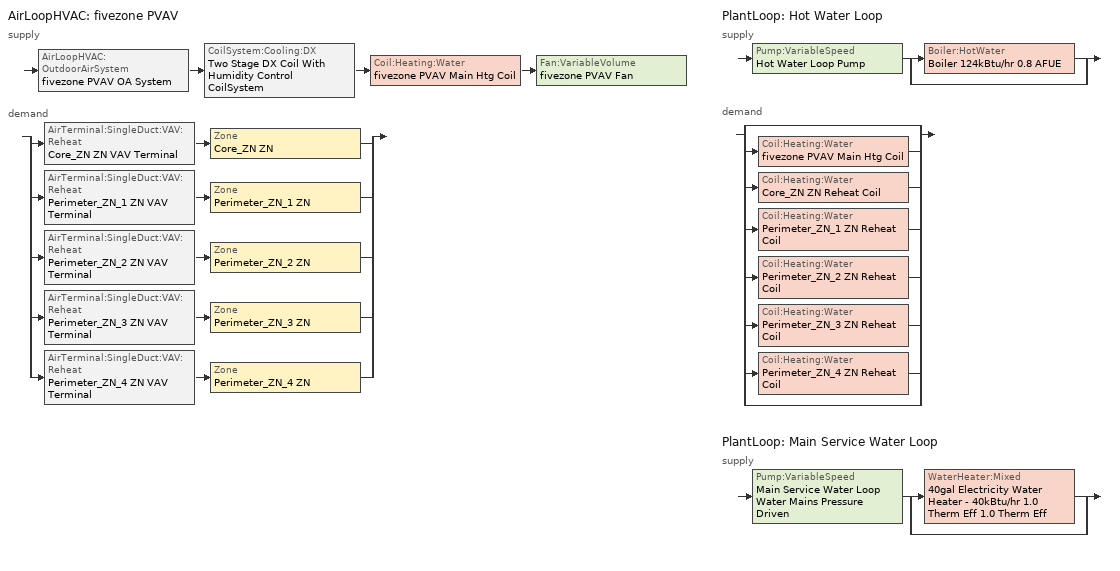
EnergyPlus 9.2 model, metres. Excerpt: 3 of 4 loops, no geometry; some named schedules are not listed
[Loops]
AirLoopHVAC 'fivezone PVAV'
 supply: AirLoopHVAC:OutdoorAirSystem 'fivezone PVAV OA System' > CoilSystem:Cooling:DX 'Two Stage DX Coil With Humidity Control CoilSystem' > Coil:Heating:Water 'fivezone PVAV Main Htg Coil' > Fan:VariableVolume 'fivezone PVAV Fan'
 demand: split
  | AirTerminal:SingleDuct:VAV:Reheat 'Core_ZN ZN VAV Terminal' > Zone 'Core_ZN ZN'
  | AirTerminal:SingleDuct:VAV:Reheat 'Perimeter_ZN_1 ZN VAV Terminal' > Zone 'Perimeter_ZN_1 ZN'
  | AirTerminal:SingleDuct:VAV:Reheat 'Perimeter_ZN_2 ZN VAV Terminal' > Zone 'Perimeter_ZN_2 ZN'
  | AirTerminal:SingleDuct:VAV:Reheat 'Perimeter_ZN_3 ZN VAV Terminal' > Zone 'Perimeter_ZN_3 ZN'
  | AirTerminal:SingleDuct:VAV:Reheat 'Perimeter_ZN_4 ZN VAV Terminal' > Zone 'Perimeter_ZN_4 ZN'
PlantLoop 'Hot Water Loop'
 supply: Pump:VariableSpeed 'Hot Water Loop Pump' > split
  | Boiler:HotWater 'Boiler 124kBtu/hr 0.8 AFUE'
  | bypass
 demand: split
  | bypass
  | Coil:Heating:Water 'fivezone PVAV Main Htg Coil'
  | Coil:Heating:Water 'Core_ZN ZN Reheat Coil'
  | Coil:Heating:Water 'Perimeter_ZN_1 ZN Reheat Coil'
  | Coil:Heating:Water 'Perimeter_ZN_2 ZN Reheat Coil'
  | Coil:Heating:Water 'Perimeter_ZN_3 ZN Reheat Coil'
  | Coil:Heating:Water 'Perimeter_ZN_4 ZN Reheat Coil'
  | bypass
PlantLoop 'Main Service Water Loop'
 supply: Pump:VariableSpeed 'Main Service Water Loop Water Mains Pressure Driven' > split
  | WaterHeater:Mixed '40gal Electricity Water Heater - 40kBtu/hr 1.0 Therm Eff 1.0 Therm Eff'
  | bypass
[ZoneControl:Thermostat]
Name | Zone or ZoneList | Control Type Schedule | Control 1
Core_ZN ZN Thermostat | Core_ZN ZN | Core_ZN ZN Thermostat Schedule | Office WholeBuilding - Sm Office - 90.1-2010 Thermostat 4
Perimeter_ZN_1 ZN Thermostat | Perimeter_ZN_1 ZN | Perimeter_ZN_1 ZN Thermostat Schedule | Office WholeBuilding - Sm Office - 90.1-2010 Thermostat
Perimeter_ZN_2 ZN Thermostat | Perimeter_ZN_2 ZN | Perimeter_ZN_2 ZN Thermostat Schedule | Office WholeBuilding - Sm Office - 90.1-2010 Thermostat 1
Perimeter_ZN_3 ZN Thermostat | Perimeter_ZN_3 ZN | Perimeter_ZN_3 ZN Thermostat Schedule | Office WholeBuilding - Sm Office - 90.1-2010 Thermostat 2
Perimeter_ZN_4 ZN Thermostat | Perimeter_ZN_4 ZN | Perimeter_ZN_4 ZN Thermostat Schedule | Office WholeBuilding - Sm Office - 90.1-2010 Thermostat 3
[ThermostatSetpoint:DualSetpoint] Heating Setpoint Temperature Schedule=OfficeSmall HTGSETP_SCH_NO_OPTIMUM; Cooling Setpoint Temperature Schedule=OfficeSmall CLGSETP_SCH_NO_OPTIMUM
Office WholeBuilding - Sm Office - 90.1-2010 Thermostat 4; Office WholeBuilding - Sm Office - 90.1-2010 Thermostat; Office WholeBuilding - Sm Office - 90.1-2010 Thermostat 1; Office WholeBuilding - Sm Office - 90.1-2010 Thermostat 2; Office WholeBuilding - Sm Office - 90.1-2010 Thermostat 3
[AirTerminal:SingleDuct:VAV:Reheat] Availability Schedule=Always On Discrete; Maximum Air Flow Rate {m3/s}=Autosize; Zone Minimum Air Flow Input Method=Constant; Fixed Minimum Air Flow Rate {m3/s}=0; Maximum Hot Water or Steam Flow Rate {m3/s}=Autosize; Minimum Hot Water or Steam Flow Rate {m3/s}=0; Convergence Tolerance=0.001; Damper Heating Action=ReverseWithLimits; Maximum Flow per Zone Floor Area During Reheat {m3/s-m2}=Autocalculate; Maximum Flow Fraction During Reheat=Autocalculate; Maximum Reheat Air Temperature {C}=50
Name | Constant Minimum Air Flow Fraction | Reheat Coil
Core_ZN ZN VAV Terminal | 0.452837 | Core_ZN ZN Reheat Coil
Perimeter_ZN_1 ZN VAV Terminal | 0.285674 | Perimeter_ZN_1 ZN Reheat Coil
Perimeter_ZN_2 ZN VAV Terminal | 0.201976 | Perimeter_ZN_2 ZN Reheat Coil
Perimeter_ZN_3 ZN VAV Terminal | 0.333668 | Perimeter_ZN_3 ZN Reheat Coil
Perimeter_ZN_4 ZN VAV Terminal | 0.2 | Perimeter_ZN_4 ZN Reheat Coil
[Coil:Heating:Water] Availability Schedule=Always On Discrete; U-Factor Times Area Value {W/K}=Autosize; Maximum Water Flow Rate {m3/s}=Autosize; Performance Input Method=UFactorTimesAreaAndDesignWaterFlowRate; Rated Capacity {W}=Autosize; Rated Inlet Water Temperature {C}=82.2222; Rated Outlet Water Temperature {C}=71.1111; Rated Ratio for Air and Water Convection=0.5
Name | Rated Inlet Air Temperature {C} | Rated Outlet Air Temperature {C}
Core_ZN ZN Reheat Coil; Perimeter_ZN_1 ZN Reheat Coil; Perimeter_ZN_2 ZN Reheat Coil; Perimeter_ZN_3 ZN Reheat Coil; Perimeter_ZN_4 ZN Reheat Coil | 12.7778 | 50
fivezone PVAV Main Htg Coil | 7.22222 | 12.7778
[Zone equipment]
Core_ZN ZN: Core_ZN ZN VAV Terminal
Perimeter_ZN_1 ZN: Perimeter_ZN_1 ZN VAV Terminal
Perimeter_ZN_2 ZN: Perimeter_ZN_2 ZN VAV Terminal
Perimeter_ZN_3 ZN: Perimeter_ZN_3 ZN VAV Terminal
Perimeter_ZN_4 ZN: Perimeter_ZN_4 ZN VAV Terminal
[Sizing:Zone] Zone Cooling Design Supply Air Temperature Input Method=SupplyAirTemperature; Zone Cooling Design Supply Air Temperature {C}=12.7778; Zone Cooling Design Supply Air Temperature Difference {deltaC}=11.11; Zone Heating Design Supply Air Temperature Input Method=SupplyAirTemperature; Zone Heating Design Supply Air Temperature {C}=50; Zone Heating Design Supply Air Temperature Difference {deltaC}=11.11; Zone Cooling Design Supply Air Humidity Ratio {kgWater/kgDryAir}=0.0085; Zone Heating Design Supply Air Humidity Ratio {kgWater/kgDryAir}=0.008; Design Specification Outdoor Air Object=Office WholeBuilding - Sm Office Ventilation; Cooling Design Air Flow Method=DesignDay; Cooling Design Air Flow Rate {m3/s}=0; Cooling Minimum Air Flow per Zone Floor Area {m3/s-m2}=0.000762; Cooling Minimum Air Flow {m3/s}=0; Cooling Minimum Air Flow Fraction=0; Heating Design Air Flow Method=DesignDay; Heating Design Air Flow Rate {m3/s}=0; Heating Maximum Air Flow per Zone Floor Area {m3/s-m2}=0.002032; Heating Maximum Air Flow {m3/s}=0.141576; Heating Maximum Air Flow Fraction=0.3; Account for Dedicated Outdoor Air System=No
Name | Design Specification Zone Air Distribution Object
Core_ZN ZN | Core_ZN ZN Design Spec Zone Air Dist
Perimeter_ZN_1 ZN | Perimeter_ZN_1 ZN Design Spec Zone Air Dist
Perimeter_ZN_2 ZN | Perimeter_ZN_2 ZN Design Spec Zone Air Dist
Perimeter_ZN_3 ZN | Perimeter_ZN_3 ZN Design Spec Zone Air Dist
Perimeter_ZN_4 ZN | Perimeter_ZN_4 ZN Design Spec Zone Air Dist
[DesignSpecification:ZoneAirDistribution] Zone Air Distribution Effectiveness in Cooling Mode=1; Zone Air Distribution Effectiveness in Heating Mode=1
Core_ZN ZN Design Spec Zone Air Dist; Perimeter_ZN_1 ZN Design Spec Zone Air Dist; Perimeter_ZN_2 ZN Design Spec Zone Air Dist; Perimeter_ZN_3 ZN Design Spec Zone Air Dist; Perimeter_ZN_4 ZN Design Spec Zone Air Dist
[Controller:MechanicalVentilation]
fivezone PVAV Ventilation Controller: Availability Schedule=fivezone PVAV Occ Sch; Demand Controlled Ventilation=No; System Outdoor Air Method=VentilationRateProcedure; Zone Name 1=Core_ZN ZN; Design Specification Outdoor Air Object Name 1=Office WholeBuilding - Sm Office Ventilation; Design Specification Zone Air Distribution Object Name 1=Core_ZN ZN Design Spec Zone Air Dist; Zone Name 2=Perimeter_ZN_1 ZN; Design Specification Outdoor Air Object Name 2=Office WholeBuilding - Sm Office Ventilation; Design Specification Zone Air Distribution Object Name 2=Perimeter_ZN_1 ZN Design Spec Zone Air Dist; Zone Name 3=Perimeter_ZN_2 ZN; Design Specification Outdoor Air Object Name 3=Office WholeBuilding - Sm Office Ventilation; Design Specification Zone Air Distribution Object Name 3=Perimeter_ZN_2 ZN Design Spec Zone Air Dist; Zone Name 4=Perimeter_ZN_3 ZN; Design Specification Outdoor Air Object Name 4=Office WholeBuilding - Sm Office Ventilation; Design Specification Zone Air Distribution Object Name 4=Perimeter_ZN_3 ZN Design Spec Zone Air Dist; Zone Name 5=Perimeter_ZN_4 ZN; Design Specification Outdoor Air Object Name 5=Office WholeBuilding - Sm Office Ventilation; Design Specification Zone Air Distribution Object Name 5=Perimeter_ZN_4 ZN Design Spec Zone Air Dist
[DesignSpecification:OutdoorAir]
Office WholeBuilding - Sm Office Ventilation: Outdoor Air Method=Sum; Outdoor Air Flow per Person {m3/s-person}=0; Outdoor Air Flow per Zone Floor Area {m3/s-m2}=0.0004318; Outdoor Air Flow per Zone {m3/s}=0; Outdoor Air Flow Air Changes per Hour {1/hr}=0; Outdoor Air Schedule=Always On Schedule
[AirLoopHVAC]
fivezone PVAV: Design Supply Air Flow Rate {m3/s}=AutoSize
[Sizing:System]
fivezone PVAV: Type of Load to Size On=Sensible; Design Outdoor Air Flow Rate {m3/s}=0.367863; Central Heating Maximum System Air Flow Ratio=0.3; Preheat Design Temperature {C}=7.22222; Preheat Design Humidity Ratio {kgWater/kgDryAir}=0.008; Precool Design Temperature {C}=12.7778; Precool Design Humidity Ratio {kgWater/kgDryAir}=0.008; Central Cooling Design Supply Air Temperature {C}=12.7778; Central Heating Design Supply Air Temperature {C}=12.7778; Type of Zone Sum to Use=Coincident; 100% Outdoor Air in Cooling=No; 100% Outdoor Air in Heating=No; Central Cooling Design Supply Air Humidity Ratio {kgWater/kgDryAir}=0.0085; Central Heating Design Supply Air Humidity Ratio {kgWater/kgDryAir}=0.008; Cooling Supply Air Flow Rate Method=DesignDay; Cooling Supply Air Flow Rate {m3/s}=0; Cooling Supply Air Flow Rate Per Floor Area {m3/s-m2}=0.00996765; Cooling Fraction of Autosized Cooling Supply Air Flow Rate=1; Cooling Supply Air Flow Rate Per Unit Cooling Capacity {m3/s-W}=3.94755e-05; Heating Supply Air Flow Rate Method=DesignDay; Heating Supply Air Flow Rate {m3/s}=0; Heating Supply Air Flow Rate Per Floor Area {m3/s-m2}=0.00996765; Heating Fraction of Autosized Heating Supply Air Flow Rate=1; Heating Fraction of Autosized Cooling Supply Air Flow Rate=1; Heating Supply Air Flow Rate Per Unit Heating Capacity {m3/s-W}=3.15882e-05; System Outdoor Air Method=ZoneSum; Zone Maximum Outdoor Air Fraction=1; Cooling Design Capacity Method=CoolingDesignCapacity; Cooling Design Capacity {W}=Autosize; Cooling Design Capacity Per Floor Area {W/m2}=234.7; Fraction of Autosized Cooling Design Capacity=1; Heating Design Capacity Method=HeatingDesignCapacity; Heating Design Capacity {W}=Autosize; Heating Design Capacity Per Floor Area {W/m2}=157; Fraction of Autosized Heating Design Capacity=1; Central Cooling Capacity Control Method=OnOff
[Controller:WaterCoil]
fivezone PVAV Main Htg Coil Controller: Control Variable=Temperature; Action=Normal; Actuator Variable=Flow; Controller Convergence Tolerance {deltaC}=0.0001; Maximum Actuated Flow {m3/s}=Autosize; Minimum Actuated Flow {m3/s}=0
[Controller:OutdoorAir]
Controller Outdoor Air 1: Minimum Outdoor Air Flow Rate {m3/s}=0; Maximum Outdoor Air Flow Rate {m3/s}=Autosize; Economizer Control Type=DifferentialDryBulb; Economizer Control Action Type=ModulateFlow; Lockout Type=NoLockout; Minimum Limit Type=ProportionalMinimum; Minimum Outdoor Air Schedule=fivezone PVAV Occ Sch; Mechanical Ventilation Controller=fivezone PVAV Ventilation Controller; High Humidity Control=No; Control High Indoor Humidity Based on Outdoor Humidity Ratio=Yes; Heat Recovery Bypass Control Type=BypassWhenWithinEconomizerLimits
[SetpointManager:MixedAir] Control Variable=Temperature
Name | Setpoint Node or NodeList
fivezone PVAV Mixed Air Node OS Default SPM | fivezone PVAV Mixed Air Node
Node 1 OS Default SPM
fivezone PVAV Main Htg Coil Outlet Air Node OS Default SPM | fivezone PVAV Main Htg Coil Outlet Air Node
[CoilSystem:Cooling:DX]
Two Stage DX Coil With Humidity Control CoilSystem: Availability Schedule=Always On Schedule; Cooling Coil=Two Stage DX Coil With Humidity Control
[Coil:Cooling:DX:TwoStageWithHumidityControlMode]
Two Stage DX Coil With Humidity Control: Availability Schedule=Always On Schedule; Crankcase Heater Capacity {W}=0; Maximum Outdoor Dry-Bulb Temperature for Crankcase Heater Operation {C}=10; Number of Capacity Stages=2; Number of Enhanced Dehumidification Modes=1; Normal Mode Stage 1 Coil Performance=Coil Performance DX Cooling 1; Normal Mode Stage 1+2 Coil Performance=Coil Performance DX Cooling 2; Dehumidification Mode 1 Stage 1 Coil Performance=Coil Performance DX Cooling 3; Dehumidification Mode 1 Stage 1+2 Coil Performance=Coil Performance DX Cooling 4; Basin Heater Capacity {W/K}=0; Basin Heater Setpoint Temperature {C}=2
[CoilPerformance:DX:Cooling] Gross Rated Total Cooling Capacity {W}=4500; Gross Rated Sensible Heat Ratio=0.687; Rated Air Flow Rate {m3/s}=0.2; Nominal Time for Condensate Removal to Begin {s}=1000; Ratio of Initial Moisture Evaporation Rate and Steady State Latent Capacity=1.5; Maximum Cycling Rate {cycles/hr}=3; Latent Capacity Time Constant {s}=45; Condenser Type=AirCooled; Evaporative Condenser Effectiveness=0.9; Evaporative Condenser Air Flow Rate {m3/s}=Autosize; Evaporative Condenser Pump Rated Power Consumption {W}=Autosize
Name | Gross Rated Cooling COP {W/W} | Fraction of Air Flow Bypassed Around Coil | Total Cooling Capacity Function of Temperature Curve | Total Cooling Capacity Function of Flow Fraction Curve | Energy Input Ratio Function of Temperature Curve | Energy Input Ratio Function of Flow Fraction Curve | Part Load Fraction Correlation Curve
Coil Performance DX Cooling 1 | 3 | 0.5 | Curve Biquadratic 38 | Curve Quadratic 53 | Curve Biquadratic 41 | Curve Quadratic 44 | Curve Quadratic 52
Coil Performance DX Cooling 2 | 3 | 0 | Curve Biquadratic 42 | Curve Quadratic 51 | Curve Biquadratic 40 | Curve Quadratic 45 | Curve Quadratic 49
Coil Performance DX Cooling 3 | 2.7 | 0.5 | Curve Biquadratic 35 | Curve Quadratic 48 | Curve Biquadratic 37 | Curve Quadratic 50 | Curve Quadratic 47
Coil Performance DX Cooling 4 | 2.7 | 0 | Curve Biquadratic 7 | Curve Quadratic 10 | Curve Biquadratic 39 | Curve Quadratic 55 | Curve Quadratic 54
[Fan:VariableVolume]
fivezone PVAV Fan: Availability Schedule=fivezone PVAV Occ Sch; Fan Total Efficiency=0.58175; Pressure Rise {Pa}=996.356; Maximum Flow Rate {m3/s}=AutoSize; Fan Power Minimum Flow Rate Input Method=Fraction; Fan Power Minimum Flow Fraction=0.25; Fan Power Minimum Air Flow Rate {m3/s}=0; Motor Efficiency=0.895; Motor In Airstream Fraction=1; Fan Power Coefficient 1=0.189848; Fan Power Coefficient 2=0.31447; Fan Power Coefficient 3=0.495682; Fan Power Coefficient 4=0; Fan Power Coefficient 5=0
[SetpointManager:Warmest]
fivezone PVAV SAT Warmest Reset: Control Variable=Temperature; HVAC Air Loop=fivezone PVAV; Minimum Setpoint Temperature {C}=12.7778; Maximum Setpoint Temperature {C}=15.5556; Strategy=MaximumTemperature; Setpoint Node or NodeList=fivezone PVAV Supply Outlet Node
[PlantLoop] Fluid Type=Water; Minimum Loop Temperature {C}=10; Maximum Loop Flow Rate {m3/s}=Autosize; Minimum Loop Flow Rate {m3/s}=0; Plant Loop Volume {m3}=Autocalculate; Load Distribution Scheme=Optimal; Plant Loop Demand Calculation Scheme=SingleSetpoint
Name | Plant Equipment Operation Scheme | Maximum Loop Temperature {C}
Hot Water Loop | Hot Water Loop Operation Schemes | 100
Main Service Water Loop | Main Service Water Loop Operation Schemes | 60
[Sizing:Plant] Loop Type=Heating; Sizing Option=NonCoincident; Zone Timesteps in Averaging Window=1; Coincident Sizing Factor Mode=None
Name | Design Loop Exit Temperature {C} | Loop Design Temperature Difference {deltaC}
Hot Water Loop | 82.2222 | 11.1111
Main Service Water Loop | 60 | 5
[Pump:VariableSpeed] Design Maximum Flow Rate {m3/s}=Autosize; Design Power Consumption {W}=Autosize; Fraction of Motor Inefficiencies to Fluid Stream=0; Coefficient 1 of the Part Load Performance Curve=0; Coefficient 2 of the Part Load Performance Curve=1; Coefficient 3 of the Part Load Performance Curve=0; Coefficient 4 of the Part Load Performance Curve=0; Design Minimum Flow Rate {m3/s}=0; Skin Loss Radiative Fraction=0.5; Design Power Sizing Method=PowerPerFlowPerPressure; Design Electric Power per Unit Flow Rate {W/(m3/s)}=348701.1; Design Shaft Power per Unit Flow Rate per Unit Head {W/((m3/s)-Pa)}=1.28205; Design Minimum Flow Rate Fraction=0
Name | Design Pump Head {Pa} | Motor Efficiency | Pump Control Type
Hot Water Loop Pump | 179344 | 0.855 | Intermittent
Main Service Water Loop Water Mains Pressure Driven | 0.001 | 1 | Continuous
[Boiler:HotWater]
Boiler 124kBtu/hr 0.8 AFUE: Fuel Type=NaturalGas; Nominal Capacity {W}=Autosize; Nominal Thermal Efficiency=0.8; Efficiency Curve Temperature Evaluation Variable=LeavingBoiler; Normalized Boiler Efficiency Curve=Boiler with No Minimum Turndown; Design Water Flow Rate {m3/s}=Autosize; Minimum Part Load Ratio=0; Maximum Part Load Ratio=1.2; Optimum Part Load Ratio=1; Water Outlet Upper Temperature Limit {C}=95; Boiler Flow Mode=LeavingSetpointModulated; Parasitic Electric Load {W}=0; Sizing Factor=1
[SetpointManager:Scheduled] Control Variable=Temperature
Name | Schedule | Setpoint Node or NodeList
Hot Water Loop Setpoint Manager | Hot Water Loop Temp - 180F | Hot Water Loop Supply Outlet Node
Service hot water setpoint manager | Service Water Loop Temp - 140F | Main Service Water Loop Supply Outlet Node
[PlantEquipmentOperationSchemes] Control Scheme Object Type 1=PlantEquipmentOperation:HeatingLoad; Control Scheme Schedule Name 1=Always On Discrete
Name | Control Scheme Name 1
Hot Water Loop Operation Schemes | Hot Water Loop Heating Operation Scheme
Main Service Water Loop Operation Schemes | Main Service Water Loop Heating Operation Scheme
[PlantEquipmentOperation:HeatingLoad] Load Range Lower Limit 1 {W}=0; Load Range Upper Limit 1 {W}=1000000000
Name | Range Equipment List Name 1
Hot Water Loop Heating Operation Scheme | Hot Water Loop Heating Equipment List
Main Service Water Loop Heating Operation Scheme | Main Service Water Loop Heating Equipment List
[PlantEquipmentList]
Hot Water Loop Heating Equipment List: Boiler:HotWater, Boiler 124kBtu/hr 0.8 AFUE
Main Service Water Loop Heating Equipment List: WaterHeater:Mixed, 40gal Electricity Water Heater - 40kBtu/hr 1.0 Therm Eff 1.0 Therm Eff
[WaterHeater:Mixed]
40gal Electricity Water Heater - 40kBtu/hr 1.0 Therm Eff 1.0 Therm Eff: Tank Volume {m3}=0.151416; Setpoint Temperature Schedule=Service Water Loop Temp - 140F; Deadband Temperature Difference {deltaC}=2; Maximum Temperature Limit {C}=60; Heater Control Type=Cycle; Heater Maximum Capacity {W}=11722.8; Heater Ignition Minimum Flow Rate {m3/s}=0; Heater Ignition Delay {s}=0; Heater Fuel Type=Electricity; Heater Thermal Efficiency=1; Off Cycle Parasitic Fuel Consumption Rate {W}=571; Off Cycle Parasitic Fuel Type=Electricity; Off Cycle Parasitic Heat Fraction to Tank=0; On Cycle Parasitic Fuel Consumption Rate {W}=571; On Cycle Parasitic Fuel Type=Electricity; On Cycle Parasitic Heat Fraction to Tank=0; Ambient Temperature Indicator=Zone; Ambient Temperature Zone=Core_ZN ZN; Off Cycle Loss Coefficient to Ambient Temperature {W/K}=1.20802; Off Cycle Loss Fraction to Zone=1; On Cycle Loss Coefficient to Ambient Temperature {W/K}=1.20802; On Cycle Loss Fraction to Zone=1; Use Side Effectiveness=1; Source Side Effectiveness=1; Use Side Design Flow Rate {m3/s}=Autosize; Source Side Design Flow Rate {m3/s}=Autosize; Indirect Water Heating Recovery Time {hr}=1.5; Source Side Flow Control Mode=IndirectHeatPrimarySetpoint
[Schedule:Compact]
Core_ZN ZN Thermostat Schedule; Perimeter_ZN_1 ZN Thermostat Schedule; Perimeter_ZN_2 ZN Thermostat Schedule; Perimeter_ZN_3 ZN Thermostat Schedule; Perimeter_ZN_4 ZN Thermostat Schedule: Through: 12/31, For: AllDays, Until: 24:00, 4
[Schedule:Day:Interval]
OfficeSmall HTGSETP_SCH_NO_OPTIMUM Default: No, 24:00, 15.56
fivezone PVAV Occ Sch Sunday: No, 24:00, 0
fivezone PVAV Occ Sch Default: No, 07:00, 0, 18:00, 1, 24:00, 0
fivezone PVAV Occ Sch Summer Design Day; fivezone PVAV Occ Sch Winter Design Day; Always Off Schedule Day: No, 24:00, 1
Hot Water Loop Temp - 180F Default: No, 24:00, 82.2222
Service Water Loop Temp - 140F Default: No, 24:00, 60
[Schedule:Week:Daily]
OfficeSmall HTGSETP_SCH_NO_OPTIMUM Week Rule - Jan1-Dec31: OfficeSmall HTGSETP_SCH_NO_OPTIMUM Default, OfficeSmall HTGSETP_SCH_NO_OPTIMUM Wkdy Day, OfficeSmall HTGSETP_SCH_NO_OPTIMUM Wkdy Day, OfficeSmall HTGSETP_SCH_NO_OPTIMUM Wkdy Day, OfficeSmall HTGSETP_SCH_NO_OPTIMUM Wkdy Day, OfficeSmall HTGSETP_SCH_NO_OPTIMUM Wkdy Day, OfficeSmall HTGSETP_SCH_NO_OPTIMUM Default, OfficeSmall HTGSETP_SCH_NO_OPTIMUM Default, OfficeSmall HTGSETP_SCH_NO_OPTIMUM Summer Design Day, OfficeSmall HTGSETP_SCH_NO_OPTIMUM Winter Design Day, OfficeSmall HTGSETP_SCH_NO_OPTIMUM Default, OfficeSmall HTGSETP_SCH_NO_OPTIMUM Default
OfficeSmall CLGSETP_SCH_NO_OPTIMUM Week Rule - Jan1-Dec31: OfficeSmall CLGSETP_SCH_NO_OPTIMUM Default, OfficeSmall CLGSETP_SCH_NO_OPTIMUM Wkdy Day, OfficeSmall CLGSETP_SCH_NO_OPTIMUM Wkdy Day, OfficeSmall CLGSETP_SCH_NO_OPTIMUM Wkdy Day, OfficeSmall CLGSETP_SCH_NO_OPTIMUM Wkdy Day, OfficeSmall CLGSETP_SCH_NO_OPTIMUM Wkdy Day, OfficeSmall CLGSETP_SCH_NO_OPTIMUM Default, OfficeSmall CLGSETP_SCH_NO_OPTIMUM Default, OfficeSmall CLGSETP_SCH_NO_OPTIMUM Summer Design Day, OfficeSmall CLGSETP_SCH_NO_OPTIMUM Winter Design Day, OfficeSmall CLGSETP_SCH_NO_OPTIMUM Default, OfficeSmall CLGSETP_SCH_NO_OPTIMUM Default
fivezone PVAV Occ Sch Week Rule - Jan1-Dec31: fivezone PVAV Occ Sch Sunday, fivezone PVAV Occ Sch Default, fivezone PVAV Occ Sch Default, fivezone PVAV Occ Sch Default, fivezone PVAV Occ Sch Default, fivezone PVAV Occ Sch Default, fivezone PVAV Occ Sch Sunday, fivezone PVAV Occ Sch Default, fivezone PVAV Occ Sch Summer Design Day, fivezone PVAV Occ Sch Winter Design Day, fivezone PVAV Occ Sch Default, fivezone PVAV Occ Sch Default
Always On Schedule Week Rule - Jan1-Dec31: Always Off Schedule Day, Always Off Schedule Day, Always Off Schedule Day, Always Off Schedule Day, Always Off Schedule Day, Always Off Schedule Day, Always Off Schedule Day, Always Off Schedule Day, Always Off Schedule Day, Always Off Schedule Day, Always Off Schedule Day, Always Off Schedule Day
Hot Water Loop Temp - 180F Week Rule - Jan1-Dec31: Hot Water Loop Temp - 180F Default, Hot Water Loop Temp - 180F Default, Hot Water Loop Temp - 180F Default, Hot Water Loop Temp - 180F Default, Hot Water Loop Temp - 180F Default, Hot Water Loop Temp - 180F Default, Hot Water Loop Temp - 180F Default, Hot Water Loop Temp - 180F Default, Hot Water Loop Temp - 180F Default, Hot Water Loop Temp - 180F Default, Hot Water Loop Temp - 180F Default, Hot Water Loop Temp - 180F Default
Service Water Loop Temp - 140F Week Rule - Jan1-Dec31: Service Water Loop Temp - 140F Default, Service Water Loop Temp - 140F Default, Service Water Loop Temp - 140F Default, Service Water Loop Temp - 140F Default, Service Water Loop Temp - 140F Default, Service Water Loop Temp - 140F Default, Service Water Loop Temp - 140F Default, Service Water Loop Temp - 140F Default, Service Water Loop Temp - 140F Default, Service Water Loop Temp - 140F Default, Service Water Loop Temp - 140F Default, Service Water Loop Temp - 140F Default
[Schedule:Year]
OfficeSmall HTGSETP_SCH_NO_OPTIMUM: OfficeSmall HTGSETP_SCH_NO_OPTIMUM Week Rule - Jan1-Dec31, 1, 1, 12, 31
OfficeSmall CLGSETP_SCH_NO_OPTIMUM: OfficeSmall CLGSETP_SCH_NO_OPTIMUM Week Rule - Jan1-Dec31, 1, 1, 12, 31
fivezone PVAV Occ Sch: fivezone PVAV Occ Sch Week Rule - Jan1-Dec31, 1, 1, 12, 31
Always On Schedule: Always On Schedule Week Rule - Jan1-Dec31, 1, 1, 12, 31
Hot Water Loop Temp - 180F: Hot Water Loop Temp - 180F Week Rule - Jan1-Dec31, 1, 1, 12, 31
Service Water Loop Temp - 140F: Service Water Loop Temp - 140F Week Rule - Jan1-Dec31, 1, 1, 12, 31
[Schedule:Constant]
Always On Discrete: Hourly Value=1
[Curve:Biquadratic] Minimum Value of x {BasedOnField A2}=-100; Maximum Value of x {BasedOnField A2}=100; Minimum Value of y {BasedOnField A3}=-100; Maximum Value of y {BasedOnField A3}=100
Name | Coefficient1 Constant | Coefficient2 x | Coefficient3 x**2 | Coefficient4 y | Coefficient5 y**2 | Coefficient6 x*y
Curve Biquadratic 38; Curve Biquadratic 42 | 1.06794 | -0.0312618 | 0.00197431 | -0.00272643 | -5.52654e-05 | -6.31169e-05
Curve Biquadratic 41; Curve Biquadratic 40 | 0.17406 | 0.0222815 | -0.000134077 | 0.028298 | 0.0004851 | -0.00167709
Curve Biquadratic 35; Curve Biquadratic 7 | 0.59678 | 0.0342166 | 0.000113924 | -0.00375859 | -9.17495e-05 | -8.98373e-05
Curve Biquadratic 37; Curve Biquadratic 39 | 0.435348 | 0.00401564 | 0.000604235 | 0.015824 | 0.000747287 | -0.00177974
[Curve:Quadratic]
Name | Coefficient1 Constant | Coefficient2 x | Coefficient3 x**2 | Minimum Value of x {BasedOnField A2} | Maximum Value of x {BasedOnField A2}
Curve Quadratic 53; Curve Quadratic 51; Curve Quadratic 48; Curve Quadratic 10 | 0.8 | 0.2 | 0 | 0.5 | 1.5
Curve Quadratic 44; Curve Quadratic 45; Curve Quadratic 50; Curve Quadratic 55 | 1.1552 | -0.1808 | 0.0256 | 0.5 | 1.5
Curve Quadratic 52; Curve Quadratic 49; Curve Quadratic 47; Curve Quadratic 54 | 0.85 | 0.15 | 0 | 0 | 1
[Curve:Cubic]
Boiler with No Minimum Turndown: Coefficient1 Constant=0.7463; Coefficient2 x=1.3196; Coefficient3 x**2=-2.2154; Coefficient4 x**3=1.1674; Minimum Value of x {BasedOnField A2}=0; Maximum Value of x {BasedOnField A2}=1.3
